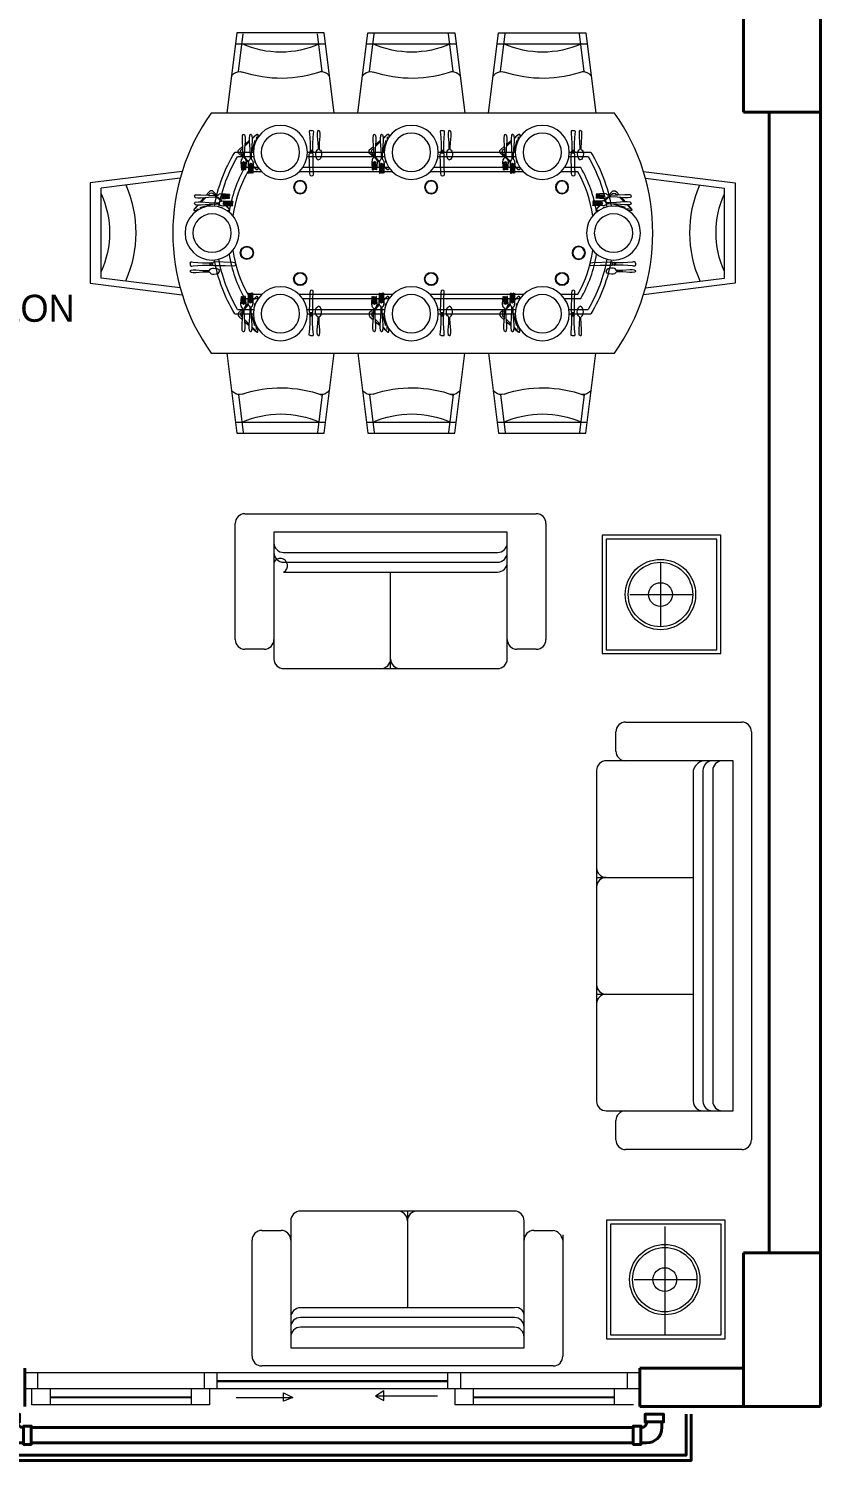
# Model space of a CAD drawing. Header units: millimetres. Extents: x 0 to 2111, y 0 to 1407.
# Drawn here: x 1802 to 2111, y 156 to 714 of the extents above; entities that cross this region are included whole.
import ezdxf

# ---------------------------------------------------------------- set-up
doc = ezdxf.new("R2010")
doc.units = ezdxf.units.MM
for name, color, linetype, lineweight in [('cam', 130, 'Continuous', 5), ('duvar_40', 255, 'Continuous', 40), ('tefriş-mobilyaaa', 250, 'Continuous', 15), ('yazı', 255, 'Continuous', 20)]:
    doc.layers.add(name, color=color, linetype=linetype, lineweight=lineweight)
doc.layers.add('PENCERE', color=134, linetype='Continuous')
doc.styles.get("Standard").update_dxf_attribs({"font": 'EtrFont'})

# ---------------------------------------------------------------- blocks, each defined once
blk = doc.blocks.new('a6')
at = {"layer": 'cam'}
for p, q in [((1965.259948, 186.71794), (1875.259948, 186.71794)), ((1965.259948, 186.34404), (1875.259948, 186.34404)), ((1865.259948, 180.42124), (1810.259948, 180.42124)), ((1865.259948, 180.06604), (1810.259948, 180.06604)), ((2030.259948, 180.42124), (1975.259948, 180.42124)), ((2030.259948, 180.06604), (1975.259948, 180.06604))]:
    blk.add_line(p, q, dxfattribs=at)
at = {"layer": 'duvar_40'}
for p, q in [((1800.258948, 191.71794), (1800.258948, 176.71794)), ((2040.258948, 176.71794), (2040.258948, 191.71794))]:
    blk.add_line(p, q, dxfattribs=at)
at = {"layer": 'duvar_40', "flags": 128}
for points in [[(1780.258948, 173.71794), (1780.258948, 155.71794), (2060.258948, 155.71794), (2060.258948, 173.71794)], [(1782.258948, 173.71794), (1782.258948, 157.71794), (2040.258948, 157.71794), (2058.258948, 157.71794), (2058.258948, 173.71794)], [(1791.658948, 170.71794), (1791.058948, 170.71794), (1791.058948, 173.71794), (1798.258948, 173.71794), (1798.258948, 170.71794), (1791.658948, 170.71794), (1791.058948, 170.71794)], [(2048.858948, 170.71794), (2049.458948, 170.71794), (2049.458948, 173.71794), (2042.258948, 173.71794), (2042.258948, 170.71794), (2048.858948, 170.71794), (2049.458948, 170.71794)], [(1791.658948, 170.71794), (1791.658948, 168.525557)], [(1791.658948, 170.71794), (1797.658948, 170.71794)], [(1799.851331, 162.525557), (1799.851331, 161.925557), (1802.851331, 161.925557), (1802.851331, 169.125557), (1799.851331, 169.125557), (1799.851331, 162.525557), (1799.851331, 161.925557)], [(1799.851331, 162.525557), (1799.851331, 168.525557)], [(2037.666565, 168.525557), (1802.851331, 168.525557)], [(2040.666565, 162.525557), (2040.666565, 161.925557), (2037.666565, 161.925557), (2037.666565, 169.125557), (2040.666565, 169.125557), (2040.666565, 162.525557), (2040.666565, 161.925557)], [(2040.666565, 162.525557), (2040.666565, 168.525557)], [(2048.858948, 170.71794), (2042.858948, 170.71794)], [(2048.858948, 170.71794), (2048.858948, 168.525557)], [(1797.658948, 162.525557), (1799.851331, 162.525557)], [(1797.658948, 162.525557), (1799.851331, 162.525557)], [(1798.043714, 162.525557), (1799.851331, 162.525557)], [(1798.043714, 162.525557), (1799.851331, 162.525557)], [(2037.666565, 162.525557), (1802.851331, 162.525557)], [(2042.858948, 162.525557), (2040.666565, 162.525557)], [(2042.474181, 162.525557), (2040.666565, 162.525557)]]:
    blk.add_lwpolyline(points, dxfattribs=at)
at = {"layer": 'duvar_40'}
for centre, radius, start, end in [((1797.658948, 168.525557), 6, 180, 270), ((1799.658948, 170.525557), 2, 174.48009, 275.51991), ((1799.658948, 170.525557), 2, 174.48009, 275.51991), ((2040.858948, 170.525557), 2, 264.48009, 5.51991), ((2042.858948, 168.525557), 6, 270, 0)]:
    blk.add_arc(centre, radius, start, end, dxfattribs=at)
at = {"layer": 'PENCERE', "color": 134, "linetype": 'Continuous', "lineweight": 18}
for p, q in [((1800.259948, 189.84294), (1800.259948, 183.59294)), ((1805.259948, 189.84294), (1800.259948, 189.84294)), ((1870.259948, 189.84294), (1805.259948, 189.84294)), ((1805.259948, 189.84294), (1805.259948, 183.59294)), ((1875.259948, 189.84294), (1870.259948, 189.84294)), ((1870.259948, 189.84294), (1870.259948, 183.59294)), ((1965.259948, 189.84294), (1875.259948, 189.84294)), ((1875.259948, 189.84294), (1875.259948, 186.71794)), ((1875.259948, 189.84294), (1875.259948, 183.59294)), ((1875.259948, 186.71794), (1875.259948, 186.34404)), ((1875.259948, 186.34404), (1875.259948, 183.59294)), ((1970.259948, 189.84294), (1965.259948, 189.84294)), ((1965.259948, 189.84294), (1965.259948, 186.71794)), ((1965.259948, 189.84294), (1965.259948, 183.59294)), ((1965.259948, 186.71794), (1965.259948, 186.34404)), ((1965.259948, 186.34404), (1965.259948, 183.59294)), ((2035.259948, 189.84294), (1970.259948, 189.84294)), ((1970.259948, 189.84294), (1970.259948, 183.59294)), ((2035.259948, 189.84294), (2035.259948, 183.59294)), ((2040.259948, 189.84294), (2035.259948, 189.84294)), ((2040.259948, 189.84294), (2040.259948, 183.59294)), ((1805.259948, 183.59294), (1800.259948, 183.59294)), ((1802.971848, 183.59294), (1802.971848, 177.34294)), ((1810.259948, 183.59294), (1805.259948, 183.59294)), ((1865.259948, 183.59294), (1810.259948, 183.59294)), ((1810.259948, 183.59294), (1810.259948, 180.42124)), ((1810.259948, 183.59294), (1810.259948, 177.34294)), ((1810.259948, 180.42124), (1810.259948, 180.06604)), ((1810.259948, 180.06604), (1810.259948, 177.34294)), ((1870.259948, 183.59294), (1865.259948, 183.59294)), ((1865.259948, 183.59294), (1865.259948, 180.42124)), ((1865.259948, 183.59294), (1865.259948, 177.34294)), ((1865.259948, 180.42124), (1865.259948, 180.06604)), ((1865.259948, 180.06604), (1865.259948, 177.34294)), ((1875.259948, 183.59294), (1870.259948, 183.59294)), ((1872.318848, 183.59294), (1872.318848, 177.34294)), ((1965.259948, 183.59294), (1875.259948, 183.59294)), ((1882.737548, 180.22234), (1904.867948, 180.22234)), ((1901.179548, 178.86634), (1901.179548, 182.12074)), ((1901.179548, 182.12074), (1904.867948, 180.22234)), ((1904.867948, 180.22234), (1901.179548, 178.86634)), ((1940.359448, 182.80664), (1937.146348, 180.79844)), ((1961.244748, 180.79844), (1937.146348, 180.79844)), ((1937.146348, 180.79844), (1940.359448, 179.07714)), ((1940.359448, 179.07714), (1940.359448, 182.80664)), ((1970.259948, 183.59294), (1965.259948, 183.59294)), ((1968.115548, 183.59294), (1968.115548, 177.34294)), ((1975.259948, 183.59294), (1970.259948, 183.59294)), ((2030.259948, 183.59294), (1975.259948, 183.59294)), ((1975.259948, 183.59294), (1975.259948, 180.42124)), ((1975.259948, 183.59294), (1975.259948, 177.34294)), ((1975.259948, 180.42124), (1975.259948, 180.06604)), ((1975.259948, 180.06604), (1975.259948, 177.34294)), ((2035.259948, 183.59294), (2030.259948, 183.59294)), ((2030.259948, 183.59294), (2030.259948, 180.42124)), ((2030.259948, 183.59294), (2030.259948, 177.34294)), ((2030.259948, 180.42124), (2030.259948, 180.06604)), ((2030.259948, 180.06604), (2030.259948, 177.34294)), ((2040.259948, 183.59294), (2035.259948, 183.59294)), ((1810.259948, 177.34294), (1802.971848, 177.34294)), ((1865.259948, 177.34294), (1810.259948, 177.34294)), ((1872.318848, 177.34294), (1865.259948, 177.34294)), ((1975.259948, 177.34294), (1968.115548, 177.34294)), ((2030.259948, 177.34294), (1975.259948, 177.34294)), ((2037.771848, 177.34294), (2030.259948, 177.34294))]:
    blk.add_line(p, q, dxfattribs=at)
blk = doc.blocks.new('v1')
at = {"layer": 'tefriş-mobilyaaa'}
for p, q in [((1991.31045, 252.963315), (1907.838758, 252.963315)), ((1949.574604, 252.963315), (1949.574604, 215.27619)), ((1904.062926, 249.187483), (1904.062926, 199.680034)), ((1995.086282, 199.680034), (1995.086282, 249.187483)), ((1995.086282, 199.680034), (1995.086282, 249.187483)), ((1888.959597, 196.325832), (1888.959597, 241.635818)), ((1892.735429, 245.41165), (1900.287093, 245.41165)), ((1995.086282, 199.680034), (1995.086282, 241.635818)), ((1998.862114, 245.41165), (2006.413779, 245.41165)), ((2010.189611, 243.738127), (2010.189611, 196.325832)), ((1991.31045, 215.27619), (1907.838758, 215.27619)), ((1991.31045, 211.464759), (1907.838758, 211.464759)), ((1991.31045, 207.653329), (1907.838758, 207.653329)), ((1904.062926, 203.877496), (1904.062926, 199.680034)), ((1995.086282, 199.680034), (1995.086282, 203.877496)), ((1904.062926, 199.680034), (1995.086282, 199.680034)), ((1904.062926, 199.680034), (1995.086282, 199.680034)), ((2006.413779, 192.55), (1892.735429, 192.55))]:
    blk.add_line(p, q, dxfattribs=at)
for centre, major_axis, start_param, end_param in [((1907.838758, 249.187483), (-2.669917, 2.669917), 5.4977871438, 7.0685834706), ((1945.798772, 249.187483), (-2.669917, 2.669917), 3.926990817, 5.4977871438), ((1953.350436, 249.187483), (2.669917, 2.669917), 0.7853981634, 2.3561944902), ((1991.31045, 249.187483), (2.669917, 2.669917), 5.4977871438, 7.0685834706), ((1892.735429, 241.635818), (-2.669917, 2.669917), 5.4977871438, 7.0685834706), ((1900.287093, 241.635818), (2.669917, 2.669917), 5.4977871438, 7.0685834706), ((1998.862114, 241.635818), (-2.669917, 2.669917), 5.4977871438, 7.0685834706), ((2005.634132, 240.856172), (3.268045, 3.268045), 5.6672897043, 6.8990809102), ((1907.838758, 211.500358), (-2.669917, 2.669917), 5.4977871438, 7.0685834706), ((1991.9474, 212.137308), (2.264761, 2.264761), 5.2975829787, 7.2687876357), ((1907.838758, 207.688927), (2.669917, 2.669917), 0.7853981634, 2.3561944902), ((1907.838758, 203.877496), (-2.669917, 2.669917), 5.4977871438, 7.0685834706), ((1991.31045, 207.688927), (-2.669917, 2.669917), 3.926990817, 5.4977871438), ((1991.31045, 203.877496), (2.669917, 2.669917), 5.4977871438, 7.0685834706), ((1892.735429, 196.325832), (-2.669917, 2.669917), 0.7853981634, 2.3561944902), ((2006.413779, 196.325832), (-2.669917, 2.669917), 2.3561944902, 3.926990817)]:
    blk.add_ellipse(centre, major_axis=major_axis, ratio=1, start_param=start_param, end_param=end_param, dxfattribs=at)
blk = doc.blocks.new('v3')
at = {"layer": 'tefriş-mobilyaaa'}
for p, q in [((2034.671949, 443.763191), (2079.981935, 443.763191)), ((2030.896117, 432.435694), (2030.896117, 439.987359)), ((2083.757767, 439.987359), (2083.757768, 280.761089)), ((2023.344452, 424.88403), (2023.344452, 295.864418)), ((2076.627733, 428.659862), (2027.120285, 428.659862)), ((2076.627733, 428.659862), (2027.120285, 428.659862)), ((2076.627733, 428.659862), (2034.671949, 428.659862)), ((2061.031577, 424.88403), (2061.031577, 295.864418)), ((2064.843008, 424.88403), (2064.843008, 295.864418)), ((2068.654439, 424.88403), (2068.654439, 295.864418)), ((2076.627733, 428.659862), (2072.430271, 428.659862)), ((2076.627733, 292.088585), (2076.627733, 428.659862)), ((2076.627733, 292.088585), (2076.627733, 428.659862)), ((2023.344452, 383.148184), (2061.031577, 383.148184)), ((2023.344452, 337.600264), (2061.031577, 337.600264)), ((2027.120285, 292.088585), (2076.627733, 292.088585)), ((2072.430271, 292.088585), (2076.627733, 292.088585)), ((2030.896117, 280.761089), (2030.896117, 288.312753)), ((2079.981935, 276.985257), (2034.671949, 276.985257))]:
    blk.add_line(p, q, dxfattribs=at)
for centre, major_axis, start_param, end_param in [((2034.671949, 439.987359), (2.669917, 2.669917), 0.7853981634, 2.3561944902), ((2079.981935, 439.987359), (2.669917, 2.669917), 5.4977871438, 7.0685834706), ((2034.671949, 432.435694), (-2.669917, 2.669917), 0.7853981634, 2.3561944902), ((2027.120285, 424.88403), (2.669917, 2.669917), 0.7853981634, 2.3561944902), ((2066.269696, 423.421744), (-3.845528, 3.845528), 5.7700190574, 6.7963515573), ((2068.61884, 424.88403), (-2.669917, 2.669917), 5.4977871438, 7.0685834706), ((2072.430271, 424.88403), (-2.669917, 2.669917), 5.4977871438, 7.0685834706), ((2027.120285, 386.924016), (-2.669917, 2.669917), 0.7853981634, 2.3561944902), ((2027.120285, 379.372352), (2.669917, 2.669917), 0.7853981634, 2.3561944902), ((2027.120285, 341.376096), (2.669917, 2.669917), 2.3561944902, 3.926990817), ((2027.120285, 333.824432), (-2.669917, 2.669917), 5.4977871438, 7.0685834706), ((2027.120285, 295.864418), (2.669917, 2.669917), 2.3561944902, 3.926990817), ((2034.671949, 288.312753), (-2.669917, 2.669917), 5.4977871438, 7.0685834706), ((2064.80741, 295.864418), (-2.669917, 2.669917), 0.7853981634, 2.3561944902), ((2068.61884, 295.864418), (-2.669917, 2.669917), 0.7853981634, 2.3561944902), ((2072.430271, 295.864418), (2.669917, 2.669917), 2.3561944902, 3.926990817), ((2034.671949, 280.761089), (-2.669917, 2.669917), 0.7853981634, 2.3561944902), ((2079.981935, 280.761089), (-2.669917, 2.669917), 2.3561944902, 3.926990817)]:
    blk.add_ellipse(centre, major_axis=major_axis, ratio=1, start_param=start_param, end_param=end_param, dxfattribs=at)
blk = doc.blocks.new('v5')
at = {"layer": 'tefriş-mobilyaaa'}
for p, q in [((1882.383814, 475.955863), (1882.383814, 521.26585)), ((1886.159646, 525.041682), (1999.837996, 525.041682)), ((2003.613828, 521.26585), (2003.613828, 475.955863)), ((1897.487143, 517.911647), (1897.487143, 513.714185)), ((1988.510499, 517.911647), (1897.487143, 517.911647)), ((1897.487143, 517.911647), (1897.487143, 468.404199)), ((1897.487143, 517.911647), (1897.487143, 468.404199)), ((1897.487143, 517.911647), (1897.487143, 475.955863)), ((1988.510499, 517.911647), (1897.487143, 517.911647)), ((1988.510499, 513.714185), (1988.510499, 517.911647)), ((1988.510499, 468.404199), (1988.510499, 517.911647)), ((1901.262975, 509.938353), (1984.734667, 509.938353)), ((1901.262975, 506.126922), (1984.734667, 506.126922)), ((1901.262975, 502.315492), (1984.734667, 502.315492)), ((1942.998821, 464.628367), (1942.998821, 502.315492)), ((1893.711311, 472.180031), (1886.159646, 472.180031)), ((1999.837996, 472.180031), (1992.286332, 472.180031)), ((1901.262975, 464.628367), (1984.734667, 464.628367))]:
    blk.add_line(p, q, dxfattribs=at)
for centre, major_axis, start_param, end_param in [((1886.159646, 521.26585), (2.669917, 2.669917), 0.7853981634, 2.3561944902), ((1999.837996, 521.26585), (2.669917, 2.669917), 5.4977871438, 7.0685834706), ((1901.262975, 513.714185), (-2.669917, 2.669917), 0.7853981634, 2.3561944902), ((1901.262975, 509.902754), (2.669917, 2.669917), 2.3561944902, 3.926990817), ((1984.734667, 513.714185), (2.669917, 2.669917), 3.926990817, 5.4977871438), ((1984.734667, 509.902754), (-2.669917, 2.669917), 2.3561944902, 3.926990817), ((1899.966961, 504.79531), (1.978529, 1.978529), 4.4085737353, 8.1577968792), ((1984.734667, 506.091324), (2.669917, 2.669917), 3.926990817, 5.4977871438), ((1886.159646, 475.955863), (2.669917, 2.669917), 2.3561944902, 3.926990817), ((1893.711311, 475.955863), (-2.669917, 2.669917), 2.3561944902, 3.926990817), ((1992.286332, 475.955863), (2.669917, 2.669917), 2.3561944902, 3.926990817), ((1999.837996, 475.955863), (2.669917, 2.669917), 3.926990817, 5.4977871438), ((1901.262975, 468.404199), (-2.669917, 2.669917), 0.7853981634, 2.3561944902), ((1939.222989, 468.404199), (2.669917, 2.669917), 3.926990817, 5.4977871438), ((1946.774653, 468.404199), (2.669917, 2.669917), 2.3561944902, 3.926990817), ((1984.734667, 468.404199), (-2.669917, 2.669917), 2.3561944902, 3.926990817)]:
    blk.add_ellipse(centre, major_axis=major_axis, ratio=1, start_param=start_param, end_param=end_param, dxfattribs=at)
blk = doc.blocks.new('12PKIT10')
at = {"color": 0, "linetype": 'ByBlock'}
for radius in [1.38, 1.25]:
    blk.add_circle((0, 0), radius, dxfattribs=at)
blk = doc.blocks.new('12PKIT21')
at = {"color": 0, "linetype": 'ByBlock'}
for p, q in [((-6.0625, 0.5), (-8, 0.4375)), ((-8, 0.4375), (-8, 0.375)), ((-8, 0.375), (-6.0625, 0.3125)), ((-6.0625, 0.25), (-8, 0.1875)), ((-8, 0.1875), (-8, 0.125)), ((-8, 0.125), (-6, 0.0625)), ((-5.5625, 0.4375), (-6.0625, 0.5)), ((-6.0625, 0.3125), (-6.0625, 0.25)), ((-6, 0.0625), (-5.9375, 0)), ((-6, -0.0625), (-5.9375, 0)), ((-5.375, 0.375), (-5.5625, 0.4375)), ((-5.1875, 0.1875), (-5.375, 0.375)), ((-5, 0.125), (-5.1875, 0.1875)), ((-4.5625, 0.125), (-5, 0.125)), ((-3.0625, 0.1875), (-4.5625, 0.125)), ((-1.375, 0.3125), (-3.0625, 0.1875)), ((-0.8125, 0.3125), (-1.375, 0.3125)), ((-0.1875, 0.25), (-0.8125, 0.3125)), ((-0.0625, 0.1875), (-0.1875, 0.25)), ((0, 0.0625), (-0.0625, 0.1875)), ((0, 0.0625), (0, -0.0625)), ((0, -0.0625), (0, 0.0625)), ((-8, -0.125), (-6, -0.0625)), ((-8, -0.1875), (-8, -0.125)), ((-6.0625, -0.25), (-8, -0.1875)), ((-8, -0.375), (-6.0625, -0.3125)), ((-8, -0.4375), (-8, -0.375)), ((-6.0625, -0.5), (-8, -0.4375)), ((-6.0625, -0.3125), (-6.0625, -0.25)), ((-5.5625, -0.4375), (-6.0625, -0.5)), ((-5.375, -0.375), (-5.5625, -0.4375)), ((-5.1875, -0.1875), (-5.375, -0.375)), ((-5, -0.125), (-5.1875, -0.1875)), ((-4.5625, -0.125), (-5, -0.125)), ((-3.0625, -0.1875), (-4.5625, -0.125)), ((-1.375, -0.3125), (-3.0625, -0.1875)), ((-0.8125, -0.3125), (-1.375, -0.3125)), ((-0.1875, -0.25), (-0.8125, -0.3125)), ((-0.0625, -0.1875), (-0.1875, -0.25)), ((0, -0.0625), (-0.0625, -0.1875))]:
    blk.add_line(p, q, dxfattribs=at)
blk = doc.blocks.new('12PKIT24')
at = {"color": 0, "linetype": 'ByBlock'}
for p, q in [((-5.75, 0.5625), (-7.3125, 0.4375)), ((-7.3125, 0.4375), (-7.3125, 0.375)), ((-7.3125, 0.375), (-5.75, 0.3125)), ((-5.75, 0.25), (-7.3125, 0.1875)), ((-7.3125, 0.1875), (-7.3125, 0.125)), ((-7.3125, 0.125), (-5.6875, 0.0625)), ((-5.25, 0.5), (-5.75, 0.5625)), ((-5.75, 0.3125), (-5.75, 0.25)), ((-5.6875, 0.0625), (-5.625, 0)), ((-5.6875, -0.0625), (-5.625, 0)), ((-5.0625, 0.375), (-5.25, 0.5)), ((-4.875, 0.1875), (-5.0625, 0.375)), ((-4.6875, 0.125), (-4.875, 0.1875)), ((-4.25, 0.125), (-4.6875, 0.125)), ((-2.9375, 0.1875), (-4.25, 0.125)), ((-1.3125, 0.3125), (-2.9375, 0.1875)), ((-0.6875, 0.3125), (-1.3125, 0.3125)), ((-0.1875, 0.25), (-0.6875, 0.3125)), ((-0.0625, 0.1875), (-0.1875, 0.25)), ((0, 0.0625), (-0.0625, 0.1875)), ((0, -0.0625), (0, 0.0625)), ((-7.3125, -0.125), (-5.6875, -0.0625)), ((-7.3125, -0.1875), (-7.3125, -0.125)), ((-5.75, -0.25), (-7.3125, -0.1875)), ((-7.3125, -0.375), (-5.75, -0.3125)), ((-7.3125, -0.4375), (-7.3125, -0.375)), ((-5.75, -0.5625), (-7.3125, -0.4375)), ((-5.75, -0.3125), (-5.75, -0.25)), ((-5.25, -0.5), (-5.75, -0.5625)), ((-5.0625, -0.375), (-5.25, -0.5)), ((-4.875, -0.1875), (-5.0625, -0.375)), ((-4.6875, -0.125), (-4.875, -0.1875)), ((-4.25, -0.125), (-4.6875, -0.125)), ((-2.9375, -0.1875), (-4.25, -0.125)), ((-1.3125, -0.3125), (-2.9375, -0.1875)), ((-0.6875, -0.3125), (-1.3125, -0.3125)), ((-0.1875, -0.25), (-0.6875, -0.3125)), ((-0.0625, -0.1875), (-0.1875, -0.25)), ((0, -0.0625), (-0.0625, -0.1875))]:
    blk.add_line(p, q, dxfattribs=at)
blk = doc.blocks.new('12PKIT27')
at = {"color": 0, "linetype": 'ByBlock'}
for name, p in [('12PKIT21', (0, 1.5)), ('12PKIT24', (0, 0))]:
    blk.add_blockref(name, p, dxfattribs=at)
blk = doc.blocks.new('12PKIT20')
at = {"color": 0, "linetype": 'ByBlock'}
for p, q in [((-9.4375, 0.25), (-9.5, 0.0625)), ((-9.5, 0.0625), (-9.4375, -0.125)), ((-9.3125, 0.375), (-9.4375, 0.25)), ((-7.3125, 0.3125), (-9.3125, 0.375)), ((-4.9375, 0.3125), (-7.3125, 0.3125)), ((-4.75, 0.25), (-4.9375, 0.3125)), ((-4.5, 0.25), (-4.75, 0.25)), ((-4.75, 0.25), (-4.75, -0.25)), ((-4.375, 0.3125), (-4.5, 0.25)), ((-4.375, 0.3125), (-4.375, -0.3125)), ((-4.125, 0.25), (-4.375, 0.3125)), ((-4.125, -0.25), (-4.125, 0.25)), ((-2.5625, 0.25), (-4.125, 0.25)), ((-0.625, 0.375), (-2.5625, 0.25)), ((-0.375, 0.4375), (-0.625, 0.375)), ((-0.1875, 0.4375), (-0.375, 0.4375)), ((-0.0625, 0.375), (-0.1875, 0.4375)), ((0, 0.1875), (-0.0625, 0.375)), ((0, -0.1875), (0, 0.1875)), ((-9.4375, -0.125), (-9.3125, -0.25)), ((-9.3125, -0.25), (-8.875, -0.3125)), ((-8.875, -0.3125), (-4.9375, -0.4375)), ((-4.9375, -0.4375), (-4.75, -0.25)), ((-4.5, -0.25), (-4.75, -0.25)), ((-4.375, -0.3125), (-4.5, -0.25)), ((-4.125, -0.25), (-4.375, -0.3125)), ((-2.5625, -0.25), (-4.125, -0.25)), ((-0.625, -0.375), (-2.5625, -0.25)), ((-0.375, -0.4375), (-0.625, -0.375)), ((-0.1875, -0.4375), (-0.375, -0.4375)), ((-0.0625, -0.375), (-0.1875, -0.4375)), ((0, -0.1875), (-0.0625, -0.375))]:
    blk.add_line(p, q, dxfattribs=at)
blk = doc.blocks.new('12PKIT23')
at = {"color": 0, "linetype": 'ByBlock'}
for p, q in [((-6.033106, 0.223276), (-6.125, 0)), ((-6.033106, -0.223276), (-6.125, 0)), ((-5.866052, 0.390225), (-6.033106, 0.223276)), ((-5.499462, 0.538625), (-5.866052, 0.390225)), ((-4.956537, 0.64065), (-5.499462, 0.538625)), ((-4.617789, 0.617462), (-4.956537, 0.64065)), ((-4.339367, 0.524712), (-4.617789, 0.617462)), ((-4.130549, 0.38095), (-4.339367, 0.524712)), ((-4.01454, 0.218638), (-4.130549, 0.38095)), ((-3.958855, 0.162988), (-4.01454, 0.218638)), ((-3.796442, 0.107339), (-3.958855, 0.162988)), ((-3.485536, 0.107339), (-3.796442, 0.107339)), ((-2.600977, 0.156295), (-3.485536, 0.107339)), ((-1.177008, 0.261277), (-2.600977, 0.156295)), ((-0.645937, 0.267109), (-1.177008, 0.261277)), ((-0.179062, 0.220451), (-0.645937, 0.267109)), ((-0.050672, 0.16796), (-0.179062, 0.220451)), ((0, 0.0625), (-0.050672, 0.16796)), ((0, -0.0625), (0, 0.0625)), ((-5.866052, -0.390225), (-6.033106, -0.223276)), ((-5.499462, -0.538625), (-5.866052, -0.390225)), ((-4.956537, -0.64065), (-5.499462, -0.538625)), ((-4.617789, -0.617462), (-4.956537, -0.64065)), ((-4.339367, -0.524712), (-4.617789, -0.617462)), ((-4.130549, -0.38095), (-4.339367, -0.524712)), ((-4.01454, -0.218638), (-4.130549, -0.38095)), ((-3.958855, -0.162988), (-4.01454, -0.218638)), ((-3.796442, -0.107339), (-3.958855, -0.162988)), ((-3.485536, -0.107339), (-3.796442, -0.107339)), ((-2.600977, -0.156295), (-3.485536, -0.107339)), ((-1.177008, -0.261277), (-2.600977, -0.156295)), ((-0.645937, -0.267109), (-1.177008, -0.261277)), ((-0.179062, -0.220451), (-0.645937, -0.267109)), ((-0.050672, -0.16796), (-0.179062, -0.220451)), ((0, -0.0625), (-0.050672, -0.16796))]:
    blk.add_line(p, q, dxfattribs=at)
blk = doc.blocks.new('12PKIT26')
at = {"color": 0, "linetype": 'ByBlock'}
for name, p in [('12PKIT20', (0, 0)), ('12PKIT23', (0, 1.5))]:
    blk.add_blockref(name, p, dxfattribs=at)
blk = doc.blocks.new('hntgyju')
at = {"layer": 'tefriş-mobilyaaa'}
for p, q in [((-54.988899, 179.106058), (-51.098838, 210.226543)), ((-15.623549, 210.226543), (-51.098838, 210.226543)), ((-11.733488, 179.106058), (-15.623549, 210.226543)), ((-47.476892, 168.857092), (-45.638254, 170.69573)), ((-47.414208, 169.671993), (-45.654558, 171.188932)), ((-43.408655, 171.270453), (-44.704774, 166.410006)), ((-44.493518, 172.189828), (-42.817628, 173.634561)), ((-44.472504, 171.86148), (-42.817628, 173.516356)), ((-42.817628, 172.688918), (-42.920781, 171.210398)), ((-42.817628, 173.634561), (-42.581217, 173.752767)), ((-42.817628, 173.516356), (-42.581217, 173.634561)), ((-42.581217, 173.752767), (-42.344806, 173.752767)), ((-42.344806, 173.752767), (-42.226601, 173.634561)), ((-42.226601, 173.634561), (-42.226601, 172.422881)), ((-50.028159, 167.251468), (-49.673543, 167.72429)), ((-50.028159, 166.42403), (-50.028159, 167.251468)), ((-49.909954, 166.187619), (-50.028159, 166.42403)), ((-48.159508, 164.583043), (-49.909954, 166.187619)), ((-49.673543, 167.72429), (-48.326236, 168.885761)), ((-49.082516, 166.660441), (-48.964311, 167.369673)), ((-48.964311, 166.187619), (-49.082516, 166.660441)), ((-48.964311, 167.369673), (-48.263521, 168.070463)), ((-48.136873, 165.327732), (-48.964311, 166.187619)), ((-45.891226, 162.994021), (-47.664051, 164.836369)), ((-45.946206, 162.554183), (-46.939521, 163.464722)), ((-44.928213, 161.621023), (-45.191313, 161.862198)), ((-44.940235, 162.005737), (-45.138546, 162.211825)), ((-44.444344, 161.177477), (-44.613857, 161.332863)), ((-44.454789, 161.501253), (-44.603442, 161.655736)), ((-42.817628, 159.68632), (-44.154615, 160.911891)), ((-42.935833, 159.922731), (-44.145956, 161.18031)), ((-43.476385, 163.246732), (-43.526861, 162.523251)), ((-42.699423, 159.804526), (-42.935833, 159.922731)), ((-42.463012, 159.68632), (-42.817628, 159.68632)), ((-42.226601, 159.922731), (-42.463012, 159.68632)), ((-42.226601, 160.661589), (-42.226601, 159.922731)), ((-96.988517, 156.115492), (-111.902794, 154.251208)), ((-107.924353, 157.347579), (-107.924353, 121.886394)), ((-68.298559, 153.67), (-69.815498, 151.910351)), ((-67.483658, 153.732685), (-69.322296, 151.894047)), ((-66.350856, 155.929336), (-67.512327, 154.582029)), ((-65.99624, 155.220103), (-66.697029, 154.519314)), ((-65.878034, 156.283952), (-66.350856, 155.929336)), ((-65.287007, 155.338309), (-65.99624, 155.220103)), ((-65.050596, 156.283952), (-65.878034, 156.283952)), ((-64.814185, 155.220103), (-65.287007, 155.338309)), ((-65.168802, 150.255475), (-65.168802, 157.607235)), ((-64.814185, 156.165747), (-65.050596, 156.283952)), ((-63.209609, 154.4153), (-64.814185, 156.165747)), ((-63.954299, 154.392665), (-64.814185, 155.220103)), ((-61.620587, 152.147018), (-63.462935, 153.919844)), ((-63.449471, 150.115622), (-63.449471, 156.503614)), ((-61.180749, 152.201998), (-62.091289, 153.195314)), ((-5.541638, 152.201998), (-4.631098, 153.195314)), ((-5.101799, 152.147018), (-3.259452, 153.919844)), ((-3.512777, 154.4153), (-1.908201, 156.165747)), ((-3.272915, 156.503614), (-3.272915, 150.115622)), ((-2.768088, 154.392665), (-1.908201, 155.220103)), ((-1.908201, 156.165747), (-1.671791, 156.283952)), ((-1.908201, 155.220103), (-1.43538, 155.338309)), ((-1.671791, 156.283952), (-0.844353, 156.283952)), ((-1.553585, 157.607235), (-1.553585, 150.255475)), ((-1.43538, 155.338309), (-0.726147, 155.220103)), ((-0.844353, 156.283952), (-0.371531, 155.929336)), ((-0.726147, 155.220103), (-0.025358, 154.519314)), ((-0.371531, 155.929336), (0.78994, 154.582029)), ((0.761271, 153.732685), (2.599909, 151.894047)), ((1.576172, 153.67), (3.093111, 151.910351)), ((30.26613, 156.115492), (45.180407, 154.251208)), ((41.201966, 157.347579), (41.201966, 121.886394)), ((-72.261128, 149.073421), (-72.379333, 148.83701)), ((-72.379333, 148.83701), (-72.379333, 148.600599)), ((-72.379333, 148.600599), (-72.261128, 148.482394)), ((-70.816395, 150.749311), (-72.261128, 149.073421)), ((-72.142922, 149.073421), (-72.261128, 148.83701)), ((-72.261128, 148.482394), (-71.049448, 148.482394)), ((-70.488046, 150.728297), (-72.142922, 149.073421)), ((-71.315484, 149.073421), (-69.836964, 149.176573)), ((-69.897019, 149.664448), (-65.036572, 150.960567)), ((-61.873298, 149.732178), (-61.149817, 149.782653)), ((-60.632303, 151.196028), (-60.838391, 151.394339)), ((-60.247589, 151.184006), (-60.488764, 151.447106)), ((-60.12782, 150.710581), (-60.282302, 150.859234)), ((-59.804043, 150.700137), (-59.95943, 150.86965)), ((-58.549297, 149.191626), (-59.806876, 150.401749)), ((-58.312887, 149.073421), (-59.538458, 150.410408)), ((-59.288156, 148.482394), (-58.549297, 148.482394)), ((-58.431092, 148.955215), (-58.549297, 149.191626)), ((-58.549297, 148.482394), (-58.312887, 148.718804)), ((-58.312887, 148.718804), (-58.312887, 149.073421)), ((-8.4095, 149.073421), (-7.183929, 150.410408)), ((-8.4095, 148.718804), (-8.4095, 149.073421)), ((-8.173089, 148.482394), (-8.4095, 148.718804)), ((-8.291295, 148.955215), (-8.173089, 149.191626)), ((-8.173089, 149.191626), (-6.915511, 150.401749)), ((-7.434231, 148.482394), (-8.173089, 148.482394)), ((-6.918344, 150.700137), (-6.762957, 150.86965)), ((-6.594567, 150.710581), (-6.440085, 150.859234)), ((-6.474797, 151.184006), (-6.233623, 151.447106)), ((-6.090084, 151.196028), (-5.883996, 151.394339)), ((-4.849088, 149.732178), (-5.57257, 149.782653)), ((3.174632, 149.664448), (-1.685814, 150.960567)), ((4.593097, 149.073421), (3.114577, 149.176573)), ((3.765659, 150.728297), (5.420535, 149.073421)), ((4.094008, 150.749311), (5.538741, 149.073421)), ((5.538741, 148.482394), (4.327061, 148.482394)), ((5.420535, 149.073421), (5.538741, 148.83701)), ((5.538741, 149.073421), (5.656946, 148.83701)), ((5.656946, 148.600599), (5.538741, 148.482394)), ((5.656946, 148.83701), (5.656946, 148.600599)), ((-96.988517, 123.11848), (-111.902794, 124.982764)), ((-65.168802, 98.67557), (-65.168802, 128.978497)), ((-63.449471, 98.535717), (-63.449471, 129.11835)), ((-3.272915, 129.11835), (-3.272915, 98.535717)), ((-1.553585, 128.978497), (-1.553585, 98.67557)), ((30.26613, 123.11848), (45.180407, 124.982764)), ((-96.988517, 104.535587), (-111.902794, 102.671303)), ((-107.924353, 105.767673), (-107.924353, 70.306488)), ((-68.298559, 102.090095), (-69.815498, 100.330446)), ((-67.483658, 102.15278), (-69.322296, 100.314142)), ((-66.350856, 104.349431), (-67.512327, 103.002124)), ((-65.99624, 103.640198), (-66.697029, 102.939409)), ((-65.878034, 104.704047), (-66.350856, 104.349431)), ((-65.287007, 103.758403), (-65.99624, 103.640198)), ((-65.050596, 104.704047), (-65.878034, 104.704047)), ((-64.814185, 103.640198), (-65.287007, 103.758403)), ((-64.814185, 104.585841), (-65.050596, 104.704047)), ((-63.209609, 102.835395), (-64.814185, 104.585841)), ((-63.954299, 102.81276), (-64.814185, 103.640198)), ((-61.620587, 100.567113), (-63.462935, 102.339938)), ((-61.180749, 100.622093), (-62.091289, 101.615408)), ((-5.541638, 100.622093), (-4.631098, 101.615408)), ((-5.101799, 100.567113), (-3.259452, 102.339938)), ((-3.512777, 102.835395), (-1.908201, 104.585841)), ((-2.768088, 102.81276), (-1.908201, 103.640198)), ((-1.908201, 104.585841), (-1.671791, 104.704047)), ((-1.908201, 103.640198), (-1.43538, 103.758403)), ((-1.671791, 104.704047), (-0.844353, 104.704047)), ((-1.43538, 103.758403), (-0.726147, 103.640198)), ((-0.844353, 104.704047), (-0.371531, 104.349431)), ((-0.726147, 103.640198), (-0.025358, 102.939409)), ((-0.371531, 104.349431), (0.78994, 103.002124)), ((0.761271, 102.15278), (2.599909, 100.314142)), ((1.576172, 102.090095), (3.093111, 100.330446)), ((30.26613, 104.535587), (45.180407, 102.671303)), ((41.201966, 105.767673), (41.201966, 70.306488)), ((-72.261128, 97.493515), (-72.379333, 97.257105)), ((-72.379333, 97.257105), (-72.379333, 97.020694)), ((-72.379333, 97.020694), (-72.261128, 96.902488)), ((-70.816395, 99.169406), (-72.261128, 97.493515)), ((-72.142922, 97.493515), (-72.261128, 97.257105)), ((-72.261128, 96.902488), (-71.049448, 96.902488)), ((-70.488046, 99.148392), (-72.142922, 97.493515)), ((-71.315484, 97.493515), (-69.836964, 97.596668)), ((-69.897019, 98.084543), (-65.036572, 99.380662)), ((-61.873298, 98.152273), (-61.149817, 98.202748)), ((-60.632303, 99.616123), (-60.838391, 99.814434)), ((-60.247589, 99.6041), (-60.488764, 99.8672)), ((-60.12782, 99.130676), (-60.282302, 99.279329)), ((-59.804043, 99.120232), (-59.95943, 99.289744)), ((-58.549297, 97.611721), (-59.806876, 98.821844)), ((-58.312887, 97.493515), (-59.538458, 98.830502)), ((-59.288156, 96.902488), (-58.549297, 96.902488)), ((-58.431092, 97.37531), (-58.549297, 97.611721)), ((-58.549297, 96.902488), (-58.312887, 97.138899)), ((-58.312887, 97.138899), (-58.312887, 97.493515)), ((-8.4095, 97.493515), (-7.183929, 98.830502)), ((-8.4095, 97.138899), (-8.4095, 97.493515)), ((-8.173089, 96.902488), (-8.4095, 97.138899)), ((-8.291295, 97.37531), (-8.173089, 97.611721)), ((-8.173089, 97.611721), (-6.915511, 98.821844)), ((-7.434231, 96.902488), (-8.173089, 96.902488)), ((-6.918344, 99.120232), (-6.762957, 99.289744)), ((-6.594567, 99.130676), (-6.440085, 99.279329)), ((-6.474797, 99.6041), (-6.233623, 99.8672)), ((-6.090084, 99.616123), (-5.883996, 99.814434)), ((-4.849088, 98.152273), (-5.57257, 98.202748)), ((3.174632, 98.084543), (-1.685814, 99.380662)), ((4.593097, 97.493515), (3.114577, 97.596668)), ((3.765659, 99.148392), (5.420535, 97.493515)), ((4.094008, 99.169406), (5.538741, 97.493515)), ((5.538741, 96.902488), (4.327061, 96.902488)), ((5.420535, 97.493515), (5.538741, 97.257105)), ((5.538741, 97.493515), (5.656946, 97.257105)), ((5.656946, 97.020694), (5.538741, 96.902488)), ((5.656946, 97.257105), (5.656946, 97.020694)), ((-96.988517, 71.538574), (-111.902794, 73.402859)), ((-65.168802, 47.095664), (-65.168802, 77.398592)), ((-63.449471, 46.955811), (-63.449471, 77.538445)), ((-3.272915, 77.538445), (-3.272915, 46.955811)), ((-1.553585, 77.398592), (-1.553585, 47.095664)), ((30.26613, 71.538574), (45.180407, 73.402859)), ((-96.988517, 52.955682), (-111.902794, 51.091397)), ((-107.924353, 54.187768), (-107.924353, 18.726583)), ((-66.350856, 52.769525), (-67.512327, 51.422219)), ((-65.99624, 52.060293), (-66.697029, 51.359503)), ((-65.878034, 53.124142), (-66.350856, 52.769525)), ((-65.287007, 52.178498), (-65.99624, 52.060293)), ((-65.050596, 53.124142), (-65.878034, 53.124142)), ((-64.814185, 52.060293), (-65.287007, 52.178498)), ((-64.814185, 53.005936), (-65.050596, 53.124142)), ((-63.209609, 51.25549), (-64.814185, 53.005936)), ((-63.954299, 51.232855), (-64.814185, 52.060293)), ((-3.512777, 51.25549), (-1.908201, 53.005936)), ((-2.768088, 51.232855), (-1.908201, 52.060293)), ((-1.908201, 53.005936), (-1.671791, 53.124142)), ((-1.908201, 52.060293), (-1.43538, 52.178498)), ((-1.671791, 53.124142), (-0.844353, 53.124142)), ((-1.43538, 52.178498), (-0.726147, 52.060293)), ((-0.844353, 53.124142), (-0.371531, 52.769525)), ((-0.726147, 52.060293), (-0.025358, 51.359503)), ((-0.371531, 52.769525), (0.78994, 51.422219)), ((30.26613, 52.955682), (45.180407, 51.091397)), ((41.201966, 54.187768), (41.201966, 18.726583)), ((-72.261128, 45.91361), (-72.379333, 45.677199)), ((-72.379333, 45.677199), (-72.379333, 45.440788)), ((-72.379333, 45.440788), (-72.261128, 45.322583)), ((-70.816395, 47.589501), (-72.261128, 45.91361)), ((-72.142922, 45.91361), (-72.261128, 45.677199)), ((-72.261128, 45.322583), (-71.049448, 45.322583)), ((-70.488046, 47.568486), (-72.142922, 45.91361)), ((-71.315484, 45.91361), (-69.836964, 46.016763)), ((-69.897019, 46.504637), (-65.036572, 47.800756)), ((-68.298559, 50.51019), (-69.815498, 48.750541)), ((-67.483658, 50.572874), (-69.322296, 48.734236)), ((-61.620587, 48.987208), (-63.462935, 50.760033)), ((-61.180749, 49.042188), (-62.091289, 50.035503)), ((-61.873298, 46.572367), (-61.149817, 46.622843)), ((-60.632303, 48.036217), (-60.838391, 48.234528)), ((-60.247589, 48.024195), (-60.488764, 48.287295)), ((-60.12782, 47.550771), (-60.282302, 47.699424)), ((-59.804043, 47.540326), (-59.95943, 47.709839)), ((-58.549297, 46.031816), (-59.806876, 47.241938)), ((-58.312887, 45.91361), (-59.538458, 47.250597)), ((-59.288156, 45.322583), (-58.549297, 45.322583)), ((-58.431092, 45.795405), (-58.549297, 46.031816)), ((-58.549297, 45.322583), (-58.312887, 45.558994)), ((-58.312887, 45.558994), (-58.312887, 45.91361)), ((-8.4095, 45.91361), (-7.183929, 47.250597)), ((-8.4095, 45.558994), (-8.4095, 45.91361)), ((-8.173089, 45.322583), (-8.4095, 45.558994)), ((-8.291295, 45.795405), (-8.173089, 46.031816)), ((-8.173089, 46.031816), (-6.915511, 47.241938)), ((-7.434231, 45.322583), (-8.173089, 45.322583)), ((-6.918344, 47.540326), (-6.762957, 47.709839)), ((-6.594567, 47.550771), (-6.440085, 47.699424)), ((-6.474797, 48.024195), (-6.233623, 48.287295)), ((-6.090084, 48.036217), (-5.883996, 48.234528)), ((-4.849088, 46.572367), (-5.57257, 46.622843)), ((-5.541638, 49.042188), (-4.631098, 50.035503)), ((-5.101799, 48.987208), (-3.259452, 50.760033)), ((3.174632, 46.504637), (-1.685814, 47.800756)), ((0.761271, 50.572874), (2.599909, 48.734236)), ((1.576172, 50.51019), (3.093111, 48.750541)), ((4.593097, 45.91361), (3.114577, 46.016763)), ((3.765659, 47.568486), (5.420535, 45.91361)), ((4.094008, 47.589501), (5.538741, 45.91361)), ((5.538741, 45.322583), (4.327061, 45.322583)), ((5.420535, 45.91361), (5.538741, 45.677199)), ((5.538741, 45.91361), (5.656946, 45.677199)), ((5.656946, 45.440788), (5.538741, 45.322583)), ((5.656946, 45.677199), (5.656946, 45.440788)), ((-65.168802, 17.298859), (-65.168802, 25.818687)), ((-63.449471, 18.402481), (-63.449471, 25.95854)), ((-3.272915, 25.95854), (-3.272915, 18.402481)), ((-1.553585, 25.818687), (-1.553585, 17.298859)), ((-96.988517, 19.958669), (-111.902794, 21.822954)), ((30.26613, 19.958669), (45.180407, 21.822954)), ((-45.891226, 11.912073), (-47.664051, 10.069726)), ((-45.946206, 12.351911), (-46.939521, 11.441372)), ((-44.928213, 13.285071), (-45.191313, 13.043896)), ((-44.940235, 12.900357), (-45.138546, 12.69427)), ((-44.444344, 13.728618), (-44.613857, 13.573231)), ((-44.454789, 13.404841), (-44.603442, 13.250359)), ((-42.817628, 15.219774), (-44.154615, 13.994203)), ((-42.935833, 14.983363), (-44.145956, 13.725785)), ((-43.476385, 11.659362), (-43.526861, 12.382844)), ((-42.699423, 15.101569), (-42.935833, 14.983363)), ((-42.463012, 15.219774), (-42.817628, 15.219774)), ((-42.226601, 14.983363), (-42.463012, 15.219774)), ((-42.226601, 14.244505), (-42.226601, 14.983363)), ((-49.909954, 8.718475), (-50.028159, 8.482064)), ((-50.028159, 8.482064), (-50.028159, 7.654626)), ((-50.028159, 7.654626), (-49.673543, 7.181805)), ((-48.159508, 10.323051), (-49.909954, 8.718475)), ((-49.673543, 7.181805), (-48.326236, 6.020333)), ((-48.964311, 8.718475), (-49.082516, 8.245654)), ((-49.082516, 8.245654), (-48.964311, 7.536421)), ((-48.136873, 9.578362), (-48.964311, 8.718475)), ((-48.964311, 7.536421), (-48.263521, 6.835632)), ((-47.476892, 6.049003), (-45.638254, 4.210365)), ((-43.408655, 3.635642), (-44.704774, 8.496088)), ((-47.414208, 5.234102), (-45.654558, 3.717163)), ((-44.493518, 2.716266), (-42.817628, 1.271533)), ((-44.472504, 3.044615), (-42.817628, 1.389738)), ((-42.817628, 2.217177), (-42.920781, 3.695697)), ((-42.817628, 1.389738), (-42.581217, 1.271533)), ((-42.817628, 1.271533), (-42.581217, 1.153328)), ((-42.581217, 1.153328), (-42.344806, 1.153328)), ((-42.344806, 1.153328), (-42.226601, 1.271533)), ((-42.226601, 1.271533), (-42.226601, 2.483213)), ((-8.504764, 0.837303), (-8.503486, 0.837144)), ((-54.988899, -4.199964), (-51.098838, -35.320449)), ((-11.733488, -4.199964), (-15.623549, -35.320449)), ((-15.623549, -35.320449), (-51.098838, -35.320449))]:
    blk.add_line(p, q, dxfattribs=at)
at = {"layer": 'tefriş-mobilyaaa', "flags": 128}
for points in [[(-57.686645, 178.31661), (-53.160613, 214.524868), (-13.561774, 214.524868), (-9.035742, 178.31661)], [(-80.642773, 118.476196), (-112.222679, 122.423684), (-112.222679, 156.810288), (-80.642773, 160.757776)], [(13.920386, 160.757776), (45.500292, 156.810288), (45.500292, 122.423684), (13.920386, 118.476196)], [(-59.151146, 96.810066), (-59.151146, 130.844001)], [(-57.431816, 95.338896), (-57.431816, 132.315171)], [(-9.290571, 132.315171), (-9.290571, 95.338896)], [(-7.571241, 130.844001), (-7.571241, 96.810066)], [(-80.642773, 109.177871), (-112.222679, 105.230383), (-112.222679, 70.843779), (-80.642773, 66.896291)], [(13.920386, 109.177871), (45.500292, 105.230383), (45.500292, 70.843779), (13.920386, 66.896291)], [(-59.151146, 45.230161), (-59.151146, 79.264096)], [(-57.431816, 43.75899), (-57.431816, 80.735266)], [(-9.290571, 80.735266), (-9.290571, 43.75899)], [(-7.571241, 79.264096), (-7.571241, 45.230161)], [(-80.642773, 57.597965), (-112.222679, 53.650477), (-112.222679, 19.263874), (-80.642773, 15.316386)], [(13.920386, 57.597965), (45.500292, 53.650477), (45.500292, 19.263874), (13.920386, 15.316386)], [(-57.686645, -3.410515), (-53.160613, -39.618774), (-13.561774, -39.618774), (-9.035742, -3.410515)]]:
    blk.add_lwpolyline(points, dxfattribs=at)
blk.add_lwpolyline([(-80.642773, 166.972068, -0.318182), (13.920386, 166.972068), (13.920386, 7.934026, -0.318182), (-80.642773, 7.934026)], format="xyb", close=True, dxfattribs=at)
for points in [[(-59.151146, 148.389971), (-59.151146, 153.680353, -0.089979), (-41.640338, 159.861426)], [(-57.431816, 146.918801), (-57.431816, 152.523771, -0.093426), (-40.133222, 158.337537)], [(-26.589165, 158.337537, -0.093426), (-9.290571, 152.523771), (-9.290571, 146.918801)], [(-25.082049, 159.861426, -0.089979), (-7.571241, 153.680353), (-7.571241, 148.389971)], [(-40.133222, 16.568558, -0.093426), (-57.431816, 22.382324), (-57.431816, 29.155361)], [(-9.290571, 29.155361), (-9.290571, 22.382324, -0.093426), (-26.589165, 16.568558)], [(-41.640338, 15.044668, -0.089979), (-59.151146, 21.225741), (-59.151146, 27.68419)], [(-7.571241, 27.68419), (-7.571241, 21.225741, -0.089979), (-25.082049, 15.044668)]]:
    blk.add_lwpolyline(points, format="xyb", dxfattribs=at)
at = {"layer": 'tefriş-mobilyaaa'}
for centre, radius in [((-33.361193, 166.542235), 10.638489), ((-33.361193, 166.542235), 7.565148), ((-65.168802, 139.616986), 10.638489), ((-65.168802, 139.616986), 7.565148), ((-1.553585, 139.616986), 10.638489), ((-1.553585, 139.616986), 7.565148), ((-65.168802, 88.037081), 10.638489), ((-1.553585, 88.037081), 10.638489), ((-65.168802, 88.037081), 7.565148), ((-1.553585, 88.037081), 7.565148), ((-65.168802, 36.457175), 10.638489), ((-1.553585, 36.457175), 10.638489), ((-65.168802, 36.457175), 7.565148), ((-1.553585, 36.457175), 7.565148), ((-33.361193, 8.363859), 10.638489), ((-33.361193, 8.363859), 7.565148)]:
    blk.add_circle(centre, radius, dxfattribs=at)
for centre, radius, start, end in [((-33.51229, 244.259542), 37.306884, 245.817388, 294.182612), ((-33.51229, 244.259542), 47.622865, 246.746243, 293.629664), ((-33.361193, 105.458959), 61.083276, 99.9915, 121.380917), ((-33.361193, 106.253309), 58.569596, 100.136011, 120.911828), ((-33.361193, 106.253309), 58.569596, 59.088172, 79.863989), ((-33.361193, 105.458959), 61.083276, 58.619083, 80.0085), ((-90.284668, 152.990213), 7.738171, 129.826431, 139.779137), ((23.562281, 152.990213), 7.738171, 40.220863, 50.173569), ((-141.957352, 139.465889), 37.306884, 335.817388, 24.182612), ((-141.957352, 139.465889), 47.622865, 339.960585, 18.616721), ((-93.567606, 155.766561), 3.43866, 139.779137, 198.616721), ((75.234965, 139.465889), 47.622865, 161.383279, 200.039415), ((26.845219, 155.766561), 3.43866, 341.383279, 40.220863), ((75.234965, 139.465889), 37.306884, 155.817388, 204.182612), ((-93.567606, 123.467411), 3.43866, 161.383279, 220.220863), ((26.845219, 123.467411), 3.43866, 319.779137, 18.616721), ((-90.284668, 126.243759), 7.738171, 220.220863, 230.173569), ((23.562281, 126.243759), 7.738171, 309.826431, 319.779137), ((-90.284668, 101.410308), 7.738171, 129.826431, 139.779137), ((23.562281, 101.410308), 7.738171, 40.220863, 50.173569), ((-141.957352, 87.885984), 37.306884, 335.817388, 24.182612), ((-141.957352, 87.885984), 47.622865, 339.960585, 18.616721), ((-93.567606, 104.186656), 3.43866, 139.779137, 198.616721), ((75.234965, 87.885984), 47.622865, 161.383279, 200.039415), ((26.845219, 104.186656), 3.43866, 341.383279, 40.220863), ((75.234965, 87.885984), 37.306884, 155.817388, 204.182612), ((-93.567606, 71.887506), 3.43866, 161.383279, 220.220863), ((-90.284668, 74.663854), 7.738171, 220.220863, 230.173569), ((23.562281, 74.663854), 7.738171, 309.826431, 319.779137), ((26.845219, 71.887506), 3.43866, 319.779137, 18.616721), ((-141.957352, 36.306079), 37.306884, 335.817388, 24.182612), ((-141.957352, 36.306079), 47.622865, 339.960585, 18.616721), ((-93.567606, 52.60675), 3.43866, 139.779137, 198.616721), ((-90.284668, 49.830403), 7.738171, 129.826431, 139.779137), ((75.234965, 36.306079), 47.622865, 161.383279, 200.039415), ((23.562281, 49.830403), 7.738171, 40.220863, 50.173569), ((26.845219, 52.60675), 3.43866, 341.383279, 40.220863), ((75.234965, 36.306079), 37.306884, 155.817388, 204.182612), ((-93.567606, 20.307601), 3.43866, 161.383279, 220.220863), ((-90.284668, 23.083948), 7.738171, 220.220863, 230.173569), ((-33.361193, 69.447135), 61.083276, 238.619083, 260.0085), ((-33.361193, 68.652785), 58.569596, 239.088172, 259.863989), ((-33.361193, 68.652785), 58.569596, 280.136011, 300.911828), ((-33.361193, 69.447135), 61.083276, 279.9915, 301.380917), ((23.562281, 23.083948), 7.738171, 309.826431, 319.779137), ((26.845219, 20.307601), 3.43866, 319.779137, 18.616721), ((-33.51229, -69.353448), 47.622865, 66.370336, 113.253757), ((-33.51229, -69.353448), 37.306884, 65.817388, 114.182612)]:
    blk.add_arc(centre, radius, start, end, dxfattribs=at)
at = {"layer": 'tefriş-mobilyaaa', "yscale": 1.891287, "zscale": 1.891287}
for name, p, xscale, rotation in [('12PKIT26', (-21.186034, 175.171232), -1.891287, 270), ('12PKIT27', (-47.900462, 173.516356), -1.891287, 270), ('12PKIT27', (-72.142922, 154.156254), 1.891287, 180), ('12PKIT10', (-25.559635, 152.830405), -1.891287, 270), ('12PKIT27', (5.420535, 154.156254), -1.891287, 180), ('12PKIT10', (-51.456971, 131.815428), 1.891287, 180), ('12PKIT10', (-15.265415, 131.815428), -1.891287, 180), ('12PKIT26', (-73.797798, 127.441826), 1.891287, 180), ('12PKIT26', (7.075412, 127.441826), -1.891287, 180), ('12PKIT27', (-72.142922, 102.576349), 1.891287, 180), ('12PKIT27', (5.420535, 102.576349), -1.891287, 180), ('12PKIT10', (-51.456971, 80.235522), 1.891287, 180), ('12PKIT10', (-15.265415, 80.235522), -1.891287, 180), ('12PKIT26', (-73.797798, 75.861921), 1.891287, 180), ('12PKIT26', (7.075412, 75.861921), -1.891287, 180), ('12PKIT27', (-72.142922, 50.996444), 1.891287, 180), ('12PKIT27', (5.420535, 50.996444), -1.891287, 180), ('12PKIT10', (-51.456971, 28.655617), 1.891287, 180), ('12PKIT10', (-15.265415, 28.655617), -1.891287, 180), ('12PKIT26', (-73.797798, 24.282016), 1.891287, 180), ('12PKIT10', (-25.559635, 22.075689), 1.891287, 270), ('12PKIT26', (7.075412, 24.282016), -1.891287, 180), ('12PKIT26', (-21.186034, -0.265138), 1.891287, 270), ('12PKIT27', (-47.900462, 1.389738), 1.891287, 270)]:
    blk.add_blockref(name, p, dxfattribs=dict(at, xscale=xscale, rotation=rotation))

msp = doc.modelspace()

# ---------------------------------------------------------------- linework, layer by layer
at = {"layer": 'duvar_40'}
for p, q in [((2080.646123, 681.717931), (2080.646123, 741.717903)), ((2110.646035, 741.717903), (2110.646035, 681.717931)), ((2110.646035, 681.717931), (2080.646123, 681.717931)), ((2090.646035, 681.717931), (2090.646035, 236.717913)), ((2110.646035, 681.717931), (2110.646035, 236.717913)), ((2080.646123, 236.717913), (2110.646035, 236.717913)), ((2080.646123, 176.71794), (2080.646123, 236.717913)), ((2110.646035, 236.717913), (2110.646035, 176.71794)), ((2080.646123, 191.71794), (2040.258948, 191.71794)), ((2080.646123, 176.71794), (2040.258948, 176.71794)), ((2110.646035, 176.71794), (2080.646123, 176.71794))]:
    msp.add_line(p, q, dxfattribs=at)
at = {"layer": 'tefriş-mobilyaaa'}
for p, q in [((2025.584446, 516.711362), (2025.584446, 470.476682)), ((2071.819126, 516.711362), (2025.584446, 516.711362)), ((2027.125602, 515.170206), (2027.125602, 472.017838)), ((2070.27797, 515.170206), (2027.125602, 515.170206)), ((2070.27797, 472.017838), (2070.27797, 515.170206)), ((2071.819126, 470.476682), (2071.819126, 516.711362)), ((2048.279146, 506.094977), (2048.279146, 480.967154)), ((2036.280499, 493.541973), (2060.710551, 493.551704)), ((2025.584446, 470.476682), (2071.819126, 470.476682)), ((2027.125602, 472.017838), (2070.27797, 472.017838)), ((2027.264216, 249.418574), (2027.264216, 203.183894)), ((2073.498896, 249.418574), (2027.264216, 249.418574)), ((2028.805372, 247.877418), (2028.805372, 204.72505)), ((2071.95774, 247.877418), (2028.805372, 247.877418)), ((2049.958917, 246.998941), (2049.958917, 204.74688)), ((2071.95774, 204.72505), (2071.95774, 247.877418)), ((2073.498896, 203.183894), (2073.498896, 249.418574)), ((2037.96027, 226.249185), (2062.390321, 226.258916)), ((2027.264216, 203.183894), (2073.498896, 203.183894)), ((2028.805372, 204.72505), (2071.95774, 204.72505))]:
    msp.add_line(p, q, dxfattribs=at)
for centre, major_axis in [((2048.279146, 493.531066), (9.701348, 9.701348)), ((2048.279146, 493.531066), (-8.884027, 8.884027)), ((2048.279146, 493.531066), (3.271493, 3.271493)), ((2049.958917, 226.238278), (-9.701348, 9.701348)), ((2049.958917, 226.238278), (8.884027, 8.884027)), ((2049.958917, 226.238278), (-3.271493, 3.271493))]:
    msp.add_ellipse(centre, major_axis=major_axis, ratio=1, dxfattribs=at)

# ---------------------------------------------------------------- block references
for name in ['v5', 'v3', 'v1', 'a6']:
    msp.add_blockref(name, (0, 0))
at = {"layer": 'tefriş-mobilyaaa', "xscale": -0.99, "yscale": 0.99, "zscale": 0.99, "rotation": 90}
msp.add_blockref('hntgyju', (2038.243796, 601.533823), dxfattribs=at)

# ---------------------------------------------------------------- texts
at = {"layer": 'yazı', "color": 40}
msp.add_text('SALON', height=10.560384, rotation=360, dxfattribs=at).set_placement((1771.90247, 599.930706))

doc.saveas('drawing.dxf')
